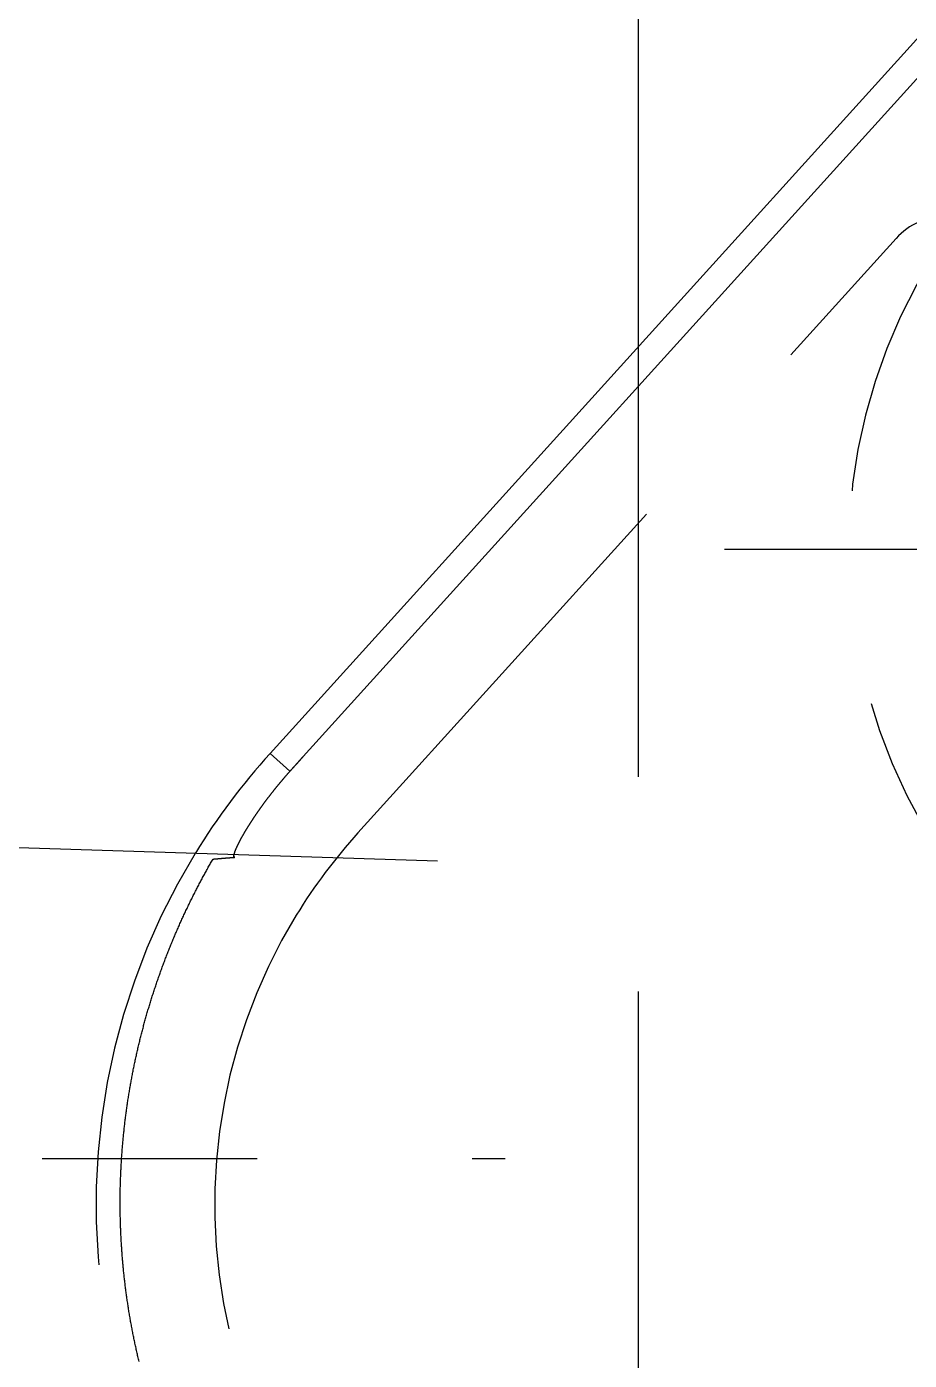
# Model space of a CAD drawing. Extents: x -139 to 76, y -217 to 47.
# Drawn here: x -40.56 to -14.49, y -23.96 to 15.44 of the extents above; entities that cross this region are included whole.
import ezdxf

# ---------------------------------------------------------------- set-up
doc = ezdxf.new("R2010")
doc.units = 0
doc.linetypes.add('CENTER', pattern=[50.8, 31.75, -6.35, 6.35, -6.35])
doc.linetypes.add('DASHED', pattern=[19.05, 12.7, -6.35])
doc.layers.get('0').update_dxf_attribs({"linetype": 'CONTINUOUS'})
doc.layers.add('CENTER', color=1, linetype='CONTINUOUS')

msp = doc.modelspace()

# ---------------------------------------------------------------- linework, layer by layer
at = {"color": 7, "linetype": 'CONTINUOUS'}
for p, q in [((-22.5, 39), (-22.5, 5.984)), ((-33.367, -6.025), (-13.373, 16.07)), ((-13.377, 14.892), (-32.39, -6.119)), ((-122.872, -6.181), (-28.423, -9.201)), ((-32.781, -6.555), (-33.367, -6.025))]:
    msp.add_line(p, q, dxfattribs=at)
at = {"color": 3, "linetype": 'DASHED'}
for p, q in [((-30.772, -8.373), (-14.88, 9.188)), ((-22.5, 5.984), (-22.5, -39))]:
    msp.add_line(p, q, dxfattribs=at)
at = {"color": 7}
for points in [[(-32.39, -6.119, 0), (-32.393, -6.122, 0), (-32.396, -6.126, 0), (-32.4, -6.129, 0), (-32.403, -6.133, 0), (-32.406, -6.136, 0), (-32.409, -6.139, 0), (-32.412, -6.143, 0), (-32.415, -6.146, 0), (-32.418, -6.15, 0), (-32.421, -6.153, 0), (-32.424, -6.157, 0), (-32.427, -6.16, 0), (-32.431, -6.164, 0), (-32.434, -6.167, 0), (-32.437, -6.17, 0), (-32.44, -6.174, 0), (-32.443, -6.177, 0), (-32.446, -6.181, 0), (-32.449, -6.184, 0), (-32.452, -6.188, 0), (-32.455, -6.191, 0), (-32.458, -6.194, 0), (-32.462, -6.198, 0), (-32.465, -6.201, 0), (-32.468, -6.205, 0), (-32.471, -6.208, 0), (-32.474, -6.212, 0), (-32.477, -6.215, 0), (-32.48, -6.218, 0), (-32.483, -6.222, 0), (-32.486, -6.225, 0), (-32.489, -6.229, 0), (-32.492, -6.232, 0), (-32.495, -6.236, 0), (-32.499, -6.239, 0), (-32.502, -6.242, 0), (-32.505, -6.246, 0), (-32.508, -6.249, 0), (-32.511, -6.253, 0), (-32.514, -6.256, 0), (-32.517, -6.26, 0), (-32.52, -6.263, 0), (-32.523, -6.267, 0), (-32.526, -6.27, 0), (-32.529, -6.273, 0), (-32.533, -6.277, 0), (-32.536, -6.28, 0), (-32.539, -6.284, 0), (-32.542, -6.287, 0), (-32.545, -6.291, 0), (-32.548, -6.294, 0), (-32.551, -6.297, 0), (-32.554, -6.301, 0), (-32.557, -6.304, 0), (-32.56, -6.308, 0), (-32.563, -6.311, 0), (-32.566, -6.315, 0), (-32.57, -6.318, 0), (-32.573, -6.321, 0), (-32.576, -6.325, 0), (-32.579, -6.328, 0), (-32.582, -6.332, 0), (-32.585, -6.335, 0), (-32.588, -6.339, 0), (-32.591, -6.342, 0), (-32.594, -6.346, 0), (-32.597, -6.349, 0), (-32.6, -6.352, 0), (-32.603, -6.356, 0), (-32.606, -6.359, 0), (-32.61, -6.363, 0), (-32.613, -6.366, 0), (-32.616, -6.37, 0), (-32.619, -6.373, 0), (-32.622, -6.376, 0), (-32.625, -6.38, 0), (-32.628, -6.383, 0), (-32.631, -6.387, 0), (-32.634, -6.39, 0), (-32.637, -6.394, 0), (-32.64, -6.397, 0), (-32.643, -6.401, 0), (-32.647, -6.404, 0), (-32.65, -6.407, 0), (-32.653, -6.411, 0), (-32.656, -6.414, 0), (-32.659, -6.418, 0), (-32.662, -6.421, 0), (-32.665, -6.425, 0), (-32.668, -6.428, 0), (-32.671, -6.431, 0), (-32.674, -6.435, 0), (-32.677, -6.438, 0), (-32.68, -6.442, 0), (-32.683, -6.445, 0), (-32.686, -6.449, 0), (-32.689, -6.452, 0), (-32.693, -6.456, 0), (-32.696, -6.459, 0), (-32.699, -6.462, 0), (-32.702, -6.466, 0), (-32.705, -6.469, 0), (-32.708, -6.473, 0), (-32.711, -6.476, 0), (-32.714, -6.48, 0), (-32.717, -6.483, 0), (-32.72, -6.486, 0), (-32.723, -6.49, 0), (-32.726, -6.493, 0), (-32.729, -6.497, 0), (-32.732, -6.5, 0), (-32.735, -6.504, 0), (-32.738, -6.507, 0), (-32.742, -6.511, 0), (-32.745, -6.514, 0), (-32.748, -6.517, 0), (-32.751, -6.521, 0), (-32.754, -6.524, 0), (-32.757, -6.528, 0), (-32.76, -6.531, 0), (-32.763, -6.535, 0), (-32.766, -6.538, 0), (-32.769, -6.542, 0), (-32.772, -6.545, 0), (-32.775, -6.548, 0), (-32.778, -6.552, 0), (-32.781, -6.555, 0)], [(-34.428, -9.004, 0), (-34.427, -9.001, 0), (-34.427, -8.999, 0), (-34.426, -8.997, 0), (-34.425, -8.995, 0), (-34.425, -8.992, 0), (-34.424, -8.99, 0), (-34.423, -8.988, 0), (-34.423, -8.985, 0), (-34.422, -8.983, 0), (-34.422, -8.98, 0), (-34.421, -8.978, 0), (-34.42, -8.976, 0), (-34.419, -8.973, 0), (-34.419, -8.971, 0), (-34.418, -8.968, 0), (-34.417, -8.965, 0), (-34.416, -8.963, 0), (-34.415, -8.96, 0), (-34.414, -8.958, 0), (-34.414, -8.955, 0), (-34.413, -8.952, 0), (-34.412, -8.95, 0), (-34.411, -8.947, 0), (-34.41, -8.944, 0), (-34.409, -8.941, 0), (-34.408, -8.939, 0), (-34.407, -8.936, 0), (-34.406, -8.933, 0), (-34.405, -8.93, 0), (-34.404, -8.927, 0), (-34.403, -8.924, 0), (-34.402, -8.921, 0), (-34.401, -8.918, 0), (-34.4, -8.915, 0), (-34.399, -8.912, 0), (-34.397, -8.909, 0), (-34.396, -8.906, 0), (-34.395, -8.903, 0), (-34.394, -8.9, 0), (-34.393, -8.897, 0), (-34.392, -8.894, 0), (-34.39, -8.891, 0), (-34.389, -8.888, 0), (-34.388, -8.884, 0), (-34.386, -8.881, 0), (-34.385, -8.878, 0), (-34.384, -8.875, 0), (-34.383, -8.871, 0), (-34.381, -8.868, 0), (-34.38, -8.865, 0), (-34.378, -8.861, 0), (-34.377, -8.858, 0), (-34.376, -8.855, 0), (-34.374, -8.851, 0), (-34.373, -8.848, 0), (-34.371, -8.844, 0), (-34.37, -8.841, 0), (-34.368, -8.837, 0), (-34.367, -8.834, 0), (-34.365, -8.83, 0), (-34.364, -8.827, 0), (-34.362, -8.823, 0), (-34.36, -8.82, 0), (-34.359, -8.816, 0), (-34.357, -8.812, 0), (-34.355, -8.809, 0), (-34.354, -8.805, 0), (-34.352, -8.801, 0), (-34.35, -8.797, 0), (-34.349, -8.794, 0), (-34.347, -8.79, 0), (-34.345, -8.786, 0), (-34.343, -8.782, 0), (-34.342, -8.778, 0), (-34.34, -8.775, 0), (-34.338, -8.771, 0), (-34.336, -8.767, 0), (-34.334, -8.763, 0), (-34.333, -8.759, 0), (-34.331, -8.755, 0), (-34.329, -8.751, 0), (-34.327, -8.747, 0), (-34.325, -8.743, 0), (-34.323, -8.739, 0), (-34.321, -8.735, 0), (-34.319, -8.731, 0), (-34.317, -8.726, 0), (-34.315, -8.722, 0), (-34.313, -8.718, 0), (-34.311, -8.714, 0), (-34.309, -8.71, 0), (-34.307, -8.706, 0), (-34.305, -8.701, 0), (-34.303, -8.697, 0), (-34.301, -8.693, 0), (-34.298, -8.688, 0), (-34.296, -8.684, 0), (-34.294, -8.68, 0), (-34.292, -8.675, 0), (-34.29, -8.671, 0), (-34.288, -8.667, 0), (-34.285, -8.662, 0), (-34.283, -8.658, 0), (-34.281, -8.653, 0), (-34.278, -8.649, 0), (-34.276, -8.644, 0), (-34.274, -8.64, 0), (-34.271, -8.635, 0), (-34.269, -8.631, 0), (-34.267, -8.626, 0), (-34.264, -8.622, 0), (-34.262, -8.617, 0), (-34.26, -8.612, 0), (-34.257, -8.608, 0), (-34.255, -8.603, 0), (-34.252, -8.598, 0), (-34.25, -8.594, 0), (-34.247, -8.589, 0), (-34.245, -8.584, 0), (-34.242, -8.579, 0), (-34.24, -8.575, 0), (-34.237, -8.57, 0), (-34.234, -8.565, 0), (-34.232, -8.56, 0), (-34.229, -8.555, 0), (-34.227, -8.551, 0), (-34.224, -8.546, 0), (-34.221, -8.541, 0), (-34.219, -8.536, 0), (-34.216, -8.531, 0), (-34.213, -8.526, 0), (-34.211, -8.521, 0), (-34.208, -8.516, 0), (-34.205, -8.511, 0), (-34.202, -8.506, 0), (-34.2, -8.501, 0), (-34.197, -8.496, 0), (-34.194, -8.491, 0), (-34.191, -8.486, 0), (-34.188, -8.481, 0), (-34.186, -8.476, 0), (-34.183, -8.471, 0), (-34.18, -8.466, 0), (-34.177, -8.461, 0), (-34.174, -8.456, 0), (-34.171, -8.451, 0), (-34.168, -8.446, 0), (-34.165, -8.44, 0), (-34.163, -8.435, 0), (-34.16, -8.43, 0), (-34.157, -8.425, 0), (-34.154, -8.42, 0), (-34.151, -8.414, 0), (-34.148, -8.409, 0), (-34.145, -8.404, 0), (-34.141, -8.399, 0), (-34.138, -8.393, 0), (-34.135, -8.388, 0), (-34.132, -8.383, 0), (-34.129, -8.377, 0), (-34.126, -8.372, 0), (-34.123, -8.367, 0), (-34.12, -8.361, 0), (-34.117, -8.356, 0), (-34.113, -8.35, 0), (-34.11, -8.345, 0), (-34.107, -8.34, 0), (-34.104, -8.334, 0), (-34.1, -8.329, 0), (-34.097, -8.323, 0), (-34.094, -8.318, 0), (-34.091, -8.312, 0), (-34.087, -8.307, 0), (-34.084, -8.301, 0), (-34.081, -8.296, 0), (-34.078, -8.29, 0), (-34.074, -8.285, 0), (-34.071, -8.279, 0), (-34.067, -8.273, 0), (-34.064, -8.268, 0), (-34.061, -8.262, 0), (-34.057, -8.256, 0), (-34.054, -8.251, 0), (-34.05, -8.245, 0), (-34.047, -8.239, 0), (-34.043, -8.234, 0), (-34.04, -8.228, 0), (-34.036, -8.222, 0), (-34.033, -8.217, 0), (-34.029, -8.211, 0), (-34.026, -8.205, 0), (-34.022, -8.199, 0), (-34.019, -8.194, 0), (-34.015, -8.188, 0), (-34.011, -8.182, 0), (-34.008, -8.176, 0), (-34.004, -8.17, 0), (-34, -8.165, 0), (-33.997, -8.159, 0), (-33.993, -8.153, 0), (-33.989, -8.147, 0), (-33.986, -8.141, 0), (-33.982, -8.135, 0), (-33.978, -8.129, 0), (-33.974, -8.123, 0), (-33.971, -8.117, 0), (-33.967, -8.111, 0), (-33.963, -8.106, 0), (-33.959, -8.1, 0), (-33.956, -8.094, 0), (-33.952, -8.088, 0), (-33.948, -8.082, 0), (-33.944, -8.076, 0), (-33.94, -8.07, 0), (-33.936, -8.064, 0), (-33.933, -8.058, 0), (-33.929, -8.052, 0), (-33.925, -8.046, 0), (-33.921, -8.04, 0), (-33.917, -8.033, 0), (-33.913, -8.027, 0), (-33.909, -8.021, 0), (-33.905, -8.015, 0), (-33.901, -8.009, 0), (-33.897, -8.003, 0), (-33.893, -7.997, 0), (-33.889, -7.991, 0), (-33.885, -7.985, 0), (-33.881, -7.979, 0), (-33.877, -7.972, 0), (-33.873, -7.966, 0), (-33.869, -7.96, 0), (-33.865, -7.954, 0), (-33.861, -7.948, 0), (-33.857, -7.942, 0), (-33.852, -7.935, 0), (-33.848, -7.929, 0), (-33.844, -7.923, 0), (-33.84, -7.917, 0), (-33.836, -7.911, 0), (-33.832, -7.905, 0), (-33.828, -7.898, 0), (-33.824, -7.892, 0), (-33.819, -7.886, 0), (-33.815, -7.88, 0), (-33.811, -7.873, 0), (-33.807, -7.867, 0), (-33.803, -7.861, 0), (-33.798, -7.855, 0), (-33.794, -7.848, 0), (-33.79, -7.842, 0), (-33.785, -7.836, 0), (-33.781, -7.83, 0), (-33.777, -7.823, 0), (-33.773, -7.817, 0), (-33.768, -7.811, 0), (-33.764, -7.804, 0), (-33.76, -7.798, 0), (-33.755, -7.792, 0), (-33.751, -7.786, 0), (-33.746, -7.779, 0), (-33.742, -7.773, 0), (-33.738, -7.767, 0), (-33.733, -7.76, 0), (-33.729, -7.754, 0), (-33.724, -7.747, 0), (-33.72, -7.741, 0), (-33.716, -7.735, 0), (-33.711, -7.728, 0), (-33.707, -7.722, 0), (-33.702, -7.716, 0), (-33.698, -7.709, 0), (-33.693, -7.703, 0), (-33.689, -7.696, 0), (-33.684, -7.69, 0), (-33.68, -7.684, 0), (-33.675, -7.677, 0), (-33.671, -7.671, 0), (-33.666, -7.664, 0), (-33.661, -7.658, 0), (-33.657, -7.651, 0), (-33.652, -7.645, 0), (-33.648, -7.639, 0), (-33.643, -7.632, 0), (-33.638, -7.626, 0), (-33.634, -7.619, 0), (-33.629, -7.613, 0), (-33.624, -7.606, 0), (-33.62, -7.6, 0), (-33.615, -7.593, 0), (-33.61, -7.587, 0), (-33.606, -7.58, 0), (-33.601, -7.574, 0), (-33.596, -7.567, 0), (-33.592, -7.561, 0), (-33.587, -7.554, 0), (-33.582, -7.548, 0), (-33.577, -7.541, 0), (-33.572, -7.535, 0), (-33.568, -7.528, 0), (-33.563, -7.521, 0), (-33.558, -7.515, 0), (-33.553, -7.508, 0), (-33.548, -7.502, 0), (-33.544, -7.495, 0), (-33.539, -7.489, 0), (-33.534, -7.482, 0), (-33.529, -7.475, 0), (-33.524, -7.469, 0), (-33.519, -7.462, 0), (-33.514, -7.456, 0), (-33.509, -7.449, 0), (-33.505, -7.442, 0), (-33.5, -7.436, 0), (-33.495, -7.429, 0), (-33.49, -7.423, 0), (-33.485, -7.416, 0), (-33.48, -7.409, 0), (-33.475, -7.403, 0), (-33.47, -7.396, 0), (-33.465, -7.389, 0), (-33.46, -7.383, 0), (-33.455, -7.376, 0), (-33.45, -7.37, 0), (-33.445, -7.363, 0), (-33.44, -7.356, 0), (-33.435, -7.35, 0), (-33.43, -7.343, 0), (-33.425, -7.336, 0), (-33.42, -7.33, 0), (-33.415, -7.323, 0), (-33.41, -7.317, 0), (-33.404, -7.31, 0), (-33.399, -7.303, 0), (-33.394, -7.297, 0), (-33.389, -7.29, 0), (-33.384, -7.284, 0), (-33.379, -7.277, 0), (-33.374, -7.27, 0), (-33.369, -7.264, 0), (-33.364, -7.257, 0), (-33.359, -7.25, 0), (-33.353, -7.244, 0), (-33.348, -7.237, 0), (-33.343, -7.231, 0), (-33.338, -7.224, 0), (-33.333, -7.217, 0), (-33.328, -7.211, 0), (-33.322, -7.204, 0), (-33.317, -7.197, 0), (-33.312, -7.191, 0), (-33.307, -7.184, 0), (-33.302, -7.178, 0), (-33.297, -7.171, 0), (-33.291, -7.164, 0), (-33.286, -7.158, 0), (-33.281, -7.151, 0), (-33.276, -7.144, 0), (-33.27, -7.138, 0), (-33.265, -7.131, 0), (-33.26, -7.124, 0), (-33.255, -7.118, 0), (-33.249, -7.111, 0), (-33.244, -7.105, 0), (-33.239, -7.098, 0), (-33.233, -7.091, 0), (-33.228, -7.085, 0), (-33.223, -7.078, 0), (-33.217, -7.071, 0), (-33.212, -7.065, 0), (-33.207, -7.058, 0), (-33.201, -7.052, 0), (-33.196, -7.045, 0), (-33.191, -7.038, 0), (-33.185, -7.032, 0), (-33.18, -7.025, 0), (-33.175, -7.018, 0), (-33.169, -7.012, 0), (-33.164, -7.005, 0), (-33.158, -6.999, 0), (-33.153, -6.992, 0), (-33.148, -6.985, 0), (-33.142, -6.979, 0), (-33.137, -6.972, 0), (-33.131, -6.965, 0), (-33.126, -6.959, 0), (-33.12, -6.952, 0), (-33.115, -6.946, 0), (-33.109, -6.939, 0), (-33.104, -6.932, 0), (-33.099, -6.926, 0), (-33.093, -6.919, 0), (-33.088, -6.912, 0), (-33.082, -6.906, 0), (-33.077, -6.899, 0), (-33.071, -6.893, 0), (-33.066, -6.886, 0), (-33.06, -6.879, 0), (-33.054, -6.873, 0), (-33.049, -6.866, 0), (-33.043, -6.859, 0), (-33.038, -6.853, 0), (-33.032, -6.846, 0), (-33.027, -6.84, 0), (-33.021, -6.833, 0), (-33.016, -6.826, 0), (-33.01, -6.82, 0), (-33.005, -6.813, 0), (-32.999, -6.806, 0), (-32.993, -6.8, 0), (-32.988, -6.793, 0), (-32.982, -6.787, 0), (-32.976, -6.78, 0), (-32.971, -6.773, 0), (-32.965, -6.767, 0), (-32.959, -6.76, 0), (-32.954, -6.754, 0), (-32.948, -6.747, 0), (-32.943, -6.74, 0), (-32.937, -6.734, 0), (-32.931, -6.727, 0), (-32.925, -6.72, 0), (-32.92, -6.714, 0), (-32.914, -6.707, 0), (-32.908, -6.701, 0), (-32.903, -6.694, 0), (-32.897, -6.687, 0), (-32.891, -6.681, 0), (-32.886, -6.674, 0), (-32.88, -6.668, 0), (-32.874, -6.661, 0), (-32.868, -6.654, 0), (-32.862, -6.648, 0), (-32.857, -6.641, 0), (-32.851, -6.635, 0), (-32.845, -6.628, 0), (-32.839, -6.621, 0), (-32.834, -6.615, 0), (-32.828, -6.608, 0), (-32.822, -6.601, 0), (-32.816, -6.595, 0), (-32.81, -6.588, 0), (-32.805, -6.582, 0), (-32.799, -6.575, 0), (-32.793, -6.568, 0), (-32.787, -6.562, 0), (-32.781, -6.555, 0)]]:
    msp.add_polyline3d(points, dxfattribs=at)
at = {"color": 3}
for points in [[(-34.408, -9.096, 0), (-34.409, -9.096, 0), (-34.409, -9.096, 0), (-34.41, -9.096, 0), (-34.41, -9.096, 0), (-34.41, -9.096, 0), (-34.411, -9.096, 0), (-34.411, -9.096, 0), (-34.412, -9.096, 0), (-34.412, -9.096, 0), (-34.412, -9.096, 0), (-34.413, -9.096, 0), (-34.413, -9.096, 0), (-34.414, -9.096, 0), (-34.414, -9.096, 0), (-34.414, -9.096, 0), (-34.415, -9.096, 0), (-34.415, -9.096, 0), (-34.416, -9.096, 0), (-34.416, -9.096, 0), (-34.416, -9.096, 0), (-34.417, -9.096, 0), (-34.417, -9.096, 0), (-34.417, -9.096, 0), (-34.418, -9.096, 0), (-34.418, -9.095, 0), (-34.419, -9.095, 0), (-34.419, -9.095, 0), (-34.419, -9.095, 0), (-34.42, -9.095, 0), (-34.42, -9.095, 0), (-34.42, -9.095, 0), (-34.421, -9.095, 0), (-34.421, -9.094, 0), (-34.421, -9.094, 0), (-34.422, -9.094, 0), (-34.422, -9.094, 0), (-34.422, -9.094, 0), (-34.422, -9.094, 0), (-34.423, -9.093, 0), (-34.423, -9.093, 0), (-34.423, -9.093, 0), (-34.424, -9.093, 0), (-34.424, -9.093, 0), (-34.424, -9.092, 0), (-34.425, -9.092, 0), (-34.425, -9.092, 0), (-34.425, -9.092, 0), (-34.425, -9.092, 0), (-34.426, -9.091, 0), (-34.426, -9.091, 0), (-34.426, -9.091, 0), (-34.426, -9.091, 0), (-34.427, -9.09, 0), (-34.427, -9.09, 0), (-34.427, -9.09, 0), (-34.428, -9.09, 0), (-34.428, -9.089, 0), (-34.428, -9.089, 0), (-34.428, -9.089, 0), (-34.428, -9.088, 0), (-34.429, -9.088, 0), (-34.429, -9.088, 0), (-34.429, -9.088, 0), (-34.429, -9.087, 0), (-34.43, -9.087, 0), (-34.43, -9.087, 0), (-34.43, -9.086, 0), (-34.43, -9.086, 0), (-34.43, -9.086, 0), (-34.431, -9.085, 0), (-34.431, -9.085, 0), (-34.431, -9.085, 0), (-34.431, -9.084, 0), (-34.431, -9.084, 0), (-34.431, -9.083, 0), (-34.432, -9.083, 0), (-34.432, -9.083, 0), (-34.432, -9.082, 0), (-34.432, -9.082, 0), (-34.432, -9.081, 0), (-34.432, -9.081, 0), (-34.433, -9.081, 0), (-34.433, -9.08, 0), (-34.433, -9.08, 0), (-34.433, -9.079, 0), (-34.433, -9.079, 0), (-34.433, -9.079, 0), (-34.434, -9.078, 0), (-34.434, -9.078, 0), (-34.434, -9.077, 0), (-34.434, -9.077, 0), (-34.434, -9.076, 0), (-34.434, -9.076, 0), (-34.434, -9.075, 0), (-34.434, -9.075, 0), (-34.434, -9.074, 0), (-34.434, -9.074, 0), (-34.435, -9.073, 0), (-34.435, -9.073, 0), (-34.435, -9.072, 0), (-34.435, -9.072, 0), (-34.435, -9.071, 0), (-34.435, -9.071, 0), (-34.435, -9.07, 0), (-34.435, -9.07, 0), (-34.435, -9.069, 0), (-34.435, -9.069, 0), (-34.435, -9.068, 0), (-34.435, -9.068, 0), (-34.435, -9.067, 0), (-34.435, -9.066, 0), (-34.436, -9.066, 0), (-34.436, -9.065, 0), (-34.436, -9.065, 0), (-34.436, -9.064, 0), (-34.436, -9.063, 0), (-34.436, -9.063, 0), (-34.436, -9.062, 0), (-34.436, -9.062, 0), (-34.436, -9.061, 0), (-34.436, -9.06, 0), (-34.436, -9.06, 0), (-34.436, -9.059, 0), (-34.436, -9.059, 0), (-34.436, -9.058, 0), (-34.436, -9.057, 0), (-34.436, -9.057, 0), (-34.436, -9.056, 0), (-34.436, -9.055, 0), (-34.436, -9.055, 0), (-34.436, -9.054, 0), (-34.436, -9.053, 0), (-34.436, -9.053, 0), (-34.436, -9.052, 0), (-34.436, -9.051, 0), (-34.436, -9.05, 0), (-34.435, -9.05, 0), (-34.435, -9.049, 0), (-34.435, -9.048, 0), (-34.435, -9.048, 0), (-34.435, -9.047, 0), (-34.435, -9.046, 0), (-34.435, -9.045, 0), (-34.435, -9.045, 0), (-34.435, -9.044, 0), (-34.435, -9.043, 0), (-34.435, -9.042, 0), (-34.435, -9.042, 0), (-34.435, -9.041, 0), (-34.435, -9.04, 0), (-34.434, -9.039, 0), (-34.434, -9.039, 0), (-34.434, -9.038, 0), (-34.434, -9.037, 0), (-34.434, -9.036, 0), (-34.434, -9.035, 0), (-34.434, -9.035, 0), (-34.434, -9.034, 0), (-34.434, -9.033, 0), (-34.434, -9.032, 0), (-34.433, -9.031, 0), (-34.433, -9.03, 0), (-34.433, -9.03, 0), (-34.433, -9.029, 0), (-34.433, -9.028, 0), (-34.433, -9.027, 0), (-34.432, -9.026, 0), (-34.432, -9.025, 0), (-34.432, -9.024, 0), (-34.432, -9.023, 0), (-34.432, -9.023, 0), (-34.432, -9.022, 0), (-34.431, -9.021, 0), (-34.431, -9.02, 0), (-34.431, -9.019, 0), (-34.431, -9.018, 0), (-34.431, -9.017, 0), (-34.431, -9.016, 0), (-34.43, -9.015, 0), (-34.43, -9.014, 0), (-34.43, -9.013, 0), (-34.43, -9.012, 0), (-34.429, -9.011, 0), (-34.429, -9.01, 0), (-34.429, -9.009, 0), (-34.429, -9.008, 0), (-34.429, -9.007, 0), (-34.428, -9.006, 0), (-34.428, -9.005, 0), (-34.428, -9.005, 0), (-34.428, -9.004, 0)], [(-37.238, -23.992, 0), (-37.246, -23.956, 0), (-37.255, -23.921, 0), (-37.263, -23.885, 0), (-37.272, -23.849, 0), (-37.28, -23.814, 0), (-37.288, -23.778, 0), (-37.297, -23.742, 0), (-37.305, -23.706, 0), (-37.313, -23.67, 0), (-37.321, -23.635, 0), (-37.328, -23.599, 0), (-37.336, -23.563, 0), (-37.344, -23.527, 0), (-37.352, -23.491, 0), (-37.359, -23.455, 0), (-37.367, -23.419, 0), (-37.374, -23.384, 0), (-37.382, -23.348, 0), (-37.389, -23.312, 0), (-37.397, -23.276, 0), (-37.404, -23.24, 0), (-37.411, -23.204, 0), (-37.418, -23.168, 0), (-37.425, -23.132, 0), (-37.432, -23.096, 0), (-37.439, -23.06, 0), (-37.446, -23.024, 0), (-37.453, -22.988, 0), (-37.459, -22.952, 0), (-37.466, -22.916, 0), (-37.473, -22.88, 0), (-37.479, -22.844, 0), (-37.486, -22.808, 0), (-37.492, -22.772, 0), (-37.498, -22.736, 0), (-37.505, -22.7, 0), (-37.511, -22.664, 0), (-37.517, -22.628, 0), (-37.523, -22.592, 0), (-37.529, -22.556, 0), (-37.535, -22.52, 0), (-37.541, -22.484, 0), (-37.546, -22.448, 0), (-37.552, -22.411, 0), (-37.558, -22.375, 0), (-37.563, -22.339, 0), (-37.569, -22.303, 0), (-37.574, -22.267, 0), (-37.58, -22.231, 0), (-37.585, -22.194, 0), (-37.59, -22.158, 0), (-37.596, -22.122, 0), (-37.601, -22.086, 0), (-37.606, -22.049, 0), (-37.611, -22.013, 0), (-37.615, -21.977, 0), (-37.62, -21.941, 0), (-37.625, -21.904, 0), (-37.63, -21.868, 0), (-37.635, -21.832, 0), (-37.639, -21.796, 0), (-37.644, -21.759, 0), (-37.648, -21.723, 0), (-37.653, -21.687, 0), (-37.657, -21.65, 0), (-37.661, -21.614, 0), (-37.665, -21.578, 0), (-37.669, -21.541, 0), (-37.673, -21.505, 0), (-37.678, -21.468, 0), (-37.681, -21.432, 0), (-37.685, -21.396, 0), (-37.689, -21.359, 0), (-37.693, -21.323, 0), (-37.696, -21.287, 0), (-37.7, -21.25, 0), (-37.704, -21.214, 0), (-37.707, -21.177, 0), (-37.71, -21.141, 0), (-37.714, -21.104, 0), (-37.717, -21.068, 0), (-37.72, -21.031, 0), (-37.723, -20.995, 0), (-37.726, -20.958, 0), (-37.729, -20.922, 0), (-37.732, -20.885, 0), (-37.735, -20.849, 0), (-37.738, -20.812, 0), (-37.741, -20.775, 0), (-37.743, -20.739, 0), (-37.746, -20.702, 0), (-37.749, -20.666, 0), (-37.751, -20.629, 0), (-37.754, -20.592, 0), (-37.756, -20.556, 0), (-37.758, -20.519, 0), (-37.76, -20.483, 0), (-37.762, -20.446, 0), (-37.764, -20.409, 0), (-37.767, -20.372, 0), (-37.769, -20.336, 0), (-37.77, -20.299, 0), (-37.772, -20.262, 0), (-37.774, -20.226, 0), (-37.776, -20.189, 0), (-37.777, -20.152, 0), (-37.779, -20.115, 0), (-37.78, -20.078, 0), (-37.782, -20.042, 0), (-37.783, -20.005, 0), (-37.784, -19.968, 0), (-37.785, -19.931, 0), (-37.786, -19.895, 0), (-37.788, -19.858, 0), (-37.788, -19.821, 0), (-37.789, -19.784, 0), (-37.79, -19.747, 0), (-37.791, -19.71, 0), (-37.792, -19.673, 0), (-37.792, -19.637, 0), (-37.793, -19.6, 0), (-37.794, -19.563, 0), (-37.794, -19.526, 0), (-37.794, -19.489, 0), (-37.795, -19.452, 0), (-37.795, -19.415, 0), (-37.795, -19.378, 0), (-37.795, -19.341, 0), (-37.795, -19.304, 0), (-37.795, -19.267, 0), (-37.795, -19.23, 0), (-37.795, -19.194, 0), (-37.795, -19.157, 0), (-37.795, -19.119, 0), (-37.794, -19.083, 0), (-37.794, -19.046, 0), (-37.793, -19.009, 0), (-37.793, -18.972, 0), (-37.792, -18.935, 0), (-37.791, -18.898, 0), (-37.791, -18.861, 0), (-37.79, -18.824, 0), (-37.789, -18.787, 0), (-37.788, -18.75, 0), (-37.787, -18.713, 0), (-37.786, -18.676, 0), (-37.785, -18.639, 0), (-37.783, -18.602, 0), (-37.782, -18.565, 0), (-37.781, -18.528, 0), (-37.779, -18.491, 0), (-37.778, -18.454, 0), (-37.776, -18.417, 0), (-37.774, -18.38, 0), (-37.773, -18.343, 0), (-37.771, -18.307, 0), (-37.769, -18.27, 0), (-37.767, -18.233, 0), (-37.765, -18.196, 0), (-37.763, -18.16, 0), (-37.761, -18.123, 0), (-37.759, -18.086, 0), (-37.756, -18.049, 0), (-37.754, -18.013, 0), (-37.752, -17.976, 0), (-37.749, -17.939, 0), (-37.747, -17.903, 0), (-37.744, -17.866, 0), (-37.741, -17.829, 0), (-37.739, -17.793, 0), (-37.736, -17.756, 0), (-37.733, -17.72, 0), (-37.73, -17.683, 0), (-37.727, -17.646, 0), (-37.724, -17.61, 0), (-37.721, -17.573, 0), (-37.718, -17.537, 0), (-37.715, -17.5, 0), (-37.711, -17.464, 0), (-37.708, -17.427, 0), (-37.704, -17.391, 0), (-37.701, -17.355, 0), (-37.697, -17.318, 0), (-37.694, -17.282, 0), (-37.69, -17.245, 0), (-37.686, -17.209, 0), (-37.682, -17.173, 0), (-37.678, -17.137, 0), (-37.674, -17.1, 0), (-37.67, -17.064, 0), (-37.666, -17.028, 0), (-37.662, -16.991, 0), (-37.658, -16.955, 0), (-37.654, -16.919, 0), (-37.649, -16.883, 0), (-37.645, -16.846, 0), (-37.64, -16.81, 0), (-37.636, -16.774, 0), (-37.631, -16.738, 0), (-37.626, -16.702, 0), (-37.622, -16.666, 0), (-37.617, -16.63, 0), (-37.612, -16.593, 0), (-37.607, -16.557, 0), (-37.602, -16.521, 0), (-37.597, -16.485, 0), (-37.592, -16.449, 0), (-37.587, -16.413, 0), (-37.581, -16.377, 0), (-37.576, -16.341, 0), (-37.571, -16.305, 0), (-37.565, -16.269, 0), (-37.56, -16.233, 0), (-37.554, -16.197, 0), (-37.548, -16.162, 0), (-37.543, -16.126, 0), (-37.537, -16.09, 0), (-37.531, -16.054, 0), (-37.525, -16.018, 0), (-37.519, -15.982, 0), (-37.513, -15.946, 0), (-37.507, -15.911, 0), (-37.501, -15.875, 0), (-37.495, -15.839, 0), (-37.488, -15.803, 0), (-37.482, -15.768, 0), (-37.475, -15.732, 0), (-37.469, -15.696, 0), (-37.462, -15.661, 0), (-37.456, -15.625, 0), (-37.449, -15.589, 0), (-37.442, -15.553, 0), (-37.436, -15.518, 0), (-37.429, -15.482, 0), (-37.422, -15.447, 0), (-37.415, -15.411, 0), (-37.408, -15.376, 0), (-37.401, -15.34, 0), (-37.393, -15.305, 0), (-37.386, -15.269, 0), (-37.379, -15.233, 0), (-37.371, -15.198, 0), (-37.364, -15.162, 0), (-37.357, -15.127, 0), (-37.349, -15.092, 0), (-37.341, -15.056, 0), (-37.334, -15.021, 0), (-37.326, -14.985, 0), (-37.318, -14.95, 0), (-37.31, -14.915, 0), (-37.302, -14.879, 0), (-37.294, -14.844, 0), (-37.286, -14.809, 0), (-37.278, -14.773, 0), (-37.27, -14.738, 0), (-37.262, -14.703, 0), (-37.253, -14.668, 0), (-37.245, -14.632, 0), (-37.236, -14.597, 0), (-37.228, -14.562, 0), (-37.219, -14.527, 0), (-37.211, -14.492, 0), (-37.202, -14.456, 0), (-37.193, -14.421, 0), (-37.184, -14.386, 0), (-37.175, -14.351, 0), (-37.166, -14.316, 0), (-37.157, -14.281, 0), (-37.148, -14.245, 0), (-37.139, -14.21, 0), (-37.13, -14.175, 0), (-37.121, -14.14, 0), (-37.111, -14.105, 0), (-37.102, -14.07, 0), (-37.093, -14.035, 0), (-37.083, -14, 0), (-37.073, -13.965, 0), (-37.064, -13.93, 0), (-37.054, -13.895, 0), (-37.044, -13.86, 0), (-37.034, -13.825, 0), (-37.025, -13.791, 0), (-37.014, -13.756, 0), (-37.005, -13.721, 0), (-36.994, -13.686, 0), (-36.984, -13.651, 0), (-36.974, -13.617, 0), (-36.964, -13.582, 0), (-36.953, -13.547, 0), (-36.943, -13.512, 0), (-36.932, -13.477, 0), (-36.922, -13.443, 0), (-36.911, -13.408, 0), (-36.901, -13.373, 0), (-36.89, -13.339, 0), (-36.879, -13.304, 0), (-36.868, -13.27, 0), (-36.858, -13.235, 0), (-36.847, -13.201, 0), (-36.836, -13.166, 0), (-36.825, -13.132, 0), (-36.813, -13.097, 0), (-36.802, -13.063, 0), (-36.791, -13.028, 0), (-36.78, -12.994, 0), (-36.768, -12.96, 0), (-36.757, -12.925, 0), (-36.745, -12.891, 0), (-36.734, -12.857, 0), (-36.722, -12.822, 0), (-36.711, -12.788, 0), (-36.699, -12.754, 0), (-36.687, -12.72, 0), (-36.675, -12.685, 0), (-36.663, -12.651, 0), (-36.651, -12.617, 0), (-36.639, -12.583, 0), (-36.627, -12.549, 0), (-36.615, -12.515, 0), (-36.603, -12.481, 0), (-36.591, -12.447, 0), (-36.578, -12.414, 0), (-36.566, -12.38, 0), (-36.554, -12.346, 0), (-36.541, -12.312, 0), (-36.529, -12.278, 0), (-36.516, -12.245, 0), (-36.504, -12.211, 0), (-36.491, -12.178, 0), (-36.478, -12.144, 0), (-36.465, -12.111, 0), (-36.453, -12.077, 0), (-36.44, -12.043, 0), (-36.427, -12.01, 0), (-36.414, -11.977, 0), (-36.401, -11.943, 0), (-36.388, -11.91, 0), (-36.374, -11.877, 0), (-36.361, -11.844, 0), (-36.348, -11.81, 0), (-36.335, -11.777, 0), (-36.321, -11.744, 0), (-36.308, -11.711, 0), (-36.295, -11.678, 0), (-36.281, -11.645, 0), (-36.267, -11.612, 0), (-36.254, -11.579, 0), (-36.24, -11.546, 0), (-36.227, -11.513, 0), (-36.213, -11.48, 0), (-36.199, -11.447, 0), (-36.185, -11.415, 0), (-36.171, -11.382, 0), (-36.157, -11.349, 0), (-36.143, -11.317, 0), (-36.129, -11.284, 0), (-36.115, -11.251, 0), (-36.101, -11.219, 0), (-36.086, -11.186, 0), (-36.072, -11.154, 0), (-36.058, -11.121, 0), (-36.043, -11.089, 0), (-36.029, -11.056, 0), (-36.014, -11.024, 0), (-36, -10.992, 0), (-35.985, -10.96, 0), (-35.971, -10.927, 0), (-35.956, -10.895, 0), (-35.941, -10.863, 0), (-35.926, -10.831, 0), (-35.911, -10.799, 0), (-35.897, -10.767, 0), (-35.882, -10.735, 0), (-35.867, -10.703, 0), (-35.852, -10.671, 0), (-35.836, -10.639, 0), (-35.821, -10.607, 0), (-35.806, -10.575, 0), (-35.791, -10.543, 0), (-35.776, -10.512, 0), (-35.76, -10.48, 0), (-35.745, -10.448, 0), (-35.729, -10.416, 0), (-35.714, -10.385, 0), (-35.698, -10.353, 0), (-35.683, -10.322, 0), (-35.667, -10.29, 0), (-35.651, -10.259, 0), (-35.636, -10.227, 0), (-35.62, -10.196, 0), (-35.604, -10.165, 0), (-35.588, -10.133, 0), (-35.572, -10.102, 0), (-35.556, -10.071, 0), (-35.54, -10.039, 0), (-35.524, -10.008, 0), (-35.508, -9.977, 0), (-35.492, -9.946, 0), (-35.475, -9.915, 0), (-35.459, -9.884, 0), (-35.443, -9.853, 0), (-35.426, -9.822, 0), (-35.41, -9.791, 0), (-35.393, -9.76, 0), (-35.377, -9.729, 0), (-35.36, -9.698, 0), (-35.344, -9.667, 0), (-35.327, -9.637, 0), (-35.31, -9.606, 0), (-35.293, -9.575, 0), (-35.277, -9.545, 0), (-35.26, -9.514, 0), (-35.243, -9.483, 0), (-35.226, -9.453, 0), (-35.209, -9.422, 0), (-35.192, -9.392, 0), (-35.175, -9.361, 0), (-35.157, -9.331, 0), (-35.14, -9.301, 0), (-35.123, -9.27, 0), (-35.106, -9.24, 0), (-35.088, -9.21, 0), (-35.071, -9.179, 0), (-35.054, -9.149, 0)], [(-35.053, -9.149, 0), (-35.048, -9.149, 0), (-35.043, -9.148, 0), (-35.038, -9.148, 0), (-35.033, -9.147, 0), (-35.028, -9.147, 0), (-35.023, -9.146, 0), (-35.018, -9.146, 0), (-35.013, -9.145, 0), (-35.008, -9.145, 0), (-35.003, -9.145, 0), (-34.998, -9.144, 0), (-34.993, -9.144, 0), (-34.988, -9.143, 0), (-34.983, -9.143, 0), (-34.977, -9.142, 0), (-34.972, -9.142, 0), (-34.967, -9.141, 0), (-34.962, -9.141, 0), (-34.957, -9.141, 0), (-34.952, -9.14, 0), (-34.947, -9.14, 0), (-34.942, -9.139, 0), (-34.937, -9.139, 0), (-34.932, -9.138, 0), (-34.927, -9.138, 0), (-34.922, -9.138, 0), (-34.917, -9.137, 0), (-34.912, -9.137, 0), (-34.907, -9.136, 0), (-34.901, -9.136, 0), (-34.896, -9.135, 0), (-34.891, -9.135, 0), (-34.886, -9.135, 0), (-34.881, -9.134, 0), (-34.876, -9.134, 0), (-34.871, -9.133, 0), (-34.866, -9.133, 0), (-34.861, -9.132, 0), (-34.856, -9.132, 0), (-34.851, -9.132, 0), (-34.846, -9.131, 0), (-34.841, -9.131, 0), (-34.836, -9.13, 0), (-34.83, -9.13, 0), (-34.825, -9.129, 0), (-34.82, -9.129, 0), (-34.815, -9.129, 0), (-34.81, -9.128, 0), (-34.805, -9.128, 0), (-34.8, -9.127, 0), (-34.795, -9.127, 0), (-34.79, -9.126, 0), (-34.785, -9.126, 0), (-34.78, -9.126, 0), (-34.775, -9.125, 0), (-34.77, -9.125, 0), (-34.764, -9.124, 0), (-34.759, -9.124, 0), (-34.754, -9.124, 0), (-34.749, -9.123, 0), (-34.744, -9.123, 0), (-34.739, -9.122, 0), (-34.734, -9.122, 0), (-34.729, -9.121, 0), (-34.724, -9.121, 0), (-34.719, -9.121, 0), (-34.714, -9.12, 0), (-34.709, -9.12, 0), (-34.703, -9.119, 0), (-34.698, -9.119, 0), (-34.693, -9.119, 0), (-34.688, -9.118, 0), (-34.683, -9.118, 0), (-34.678, -9.117, 0), (-34.673, -9.117, 0), (-34.668, -9.117, 0), (-34.663, -9.116, 0), (-34.658, -9.116, 0), (-34.653, -9.115, 0), (-34.648, -9.115, 0), (-34.642, -9.115, 0), (-34.637, -9.114, 0), (-34.632, -9.114, 0), (-34.627, -9.113, 0), (-34.622, -9.113, 0), (-34.617, -9.113, 0), (-34.612, -9.112, 0), (-34.607, -9.112, 0), (-34.602, -9.111, 0), (-34.597, -9.111, 0), (-34.592, -9.111, 0), (-34.587, -9.11, 0), (-34.581, -9.11, 0), (-34.576, -9.109, 0), (-34.571, -9.109, 0), (-34.566, -9.109, 0), (-34.561, -9.108, 0), (-34.556, -9.108, 0), (-34.551, -9.107, 0), (-34.546, -9.107, 0), (-34.541, -9.107, 0), (-34.536, -9.106, 0), (-34.531, -9.106, 0), (-34.525, -9.105, 0), (-34.52, -9.105, 0), (-34.515, -9.105, 0), (-34.51, -9.104, 0), (-34.505, -9.104, 0), (-34.5, -9.103, 0), (-34.495, -9.103, 0), (-34.49, -9.103, 0), (-34.485, -9.102, 0), (-34.48, -9.102, 0), (-34.474, -9.101, 0), (-34.469, -9.101, 0), (-34.464, -9.101, 0), (-34.459, -9.1, 0), (-34.454, -9.1, 0), (-34.449, -9.099, 0), (-34.444, -9.099, 0), (-34.439, -9.099, 0), (-34.434, -9.098, 0), (-34.429, -9.098, 0), (-34.423, -9.098, 0), (-34.418, -9.097, 0), (-34.413, -9.097, 0), (-34.408, -9.096, 0)]]:
    msp.add_polyline3d(points, dxfattribs=at)
at = {"color": 3, "linetype": 'DASHED'}
for centre, radius, start, end in [((0, 0), 16.276, 129.1856, 246.898), ((-13.397, 7.846), 2, 41.8103, 137.8573), ((-18.626, -19.365), 16.381, 137.8573, 148.5102), ((-18.626, -19.365), 19.881, 148.5102, 196.4924), ((-18.626, -19.365), 19.881, 148.4835, 148.5102), ((-18.626, -19.365), 16.381, 148.5102, 196.2836)]:
    msp.add_arc(centre, radius, start, end, dxfattribs=at)
at = {"color": 7, "linetype": 'CONTINUOUS'}
for centre, radius, start, end in [((-18.626, -19.365), 19.881, 137.8573, 148.4835), ((-7.873, 7.377), 52.377, 262.2208, 339.147)]:
    msp.add_arc(centre, radius, start, end, dxfattribs=at)
at = {"layer": 'CENTER', "color": 1, "linetype": 'CENTER'}
for p, q in [((24.5, 0), (-24.5, 0)), ((-129, -18), (-26.423, -18))]:
    msp.add_line(p, q, dxfattribs=at)

doc.saveas('drawing.dxf')
